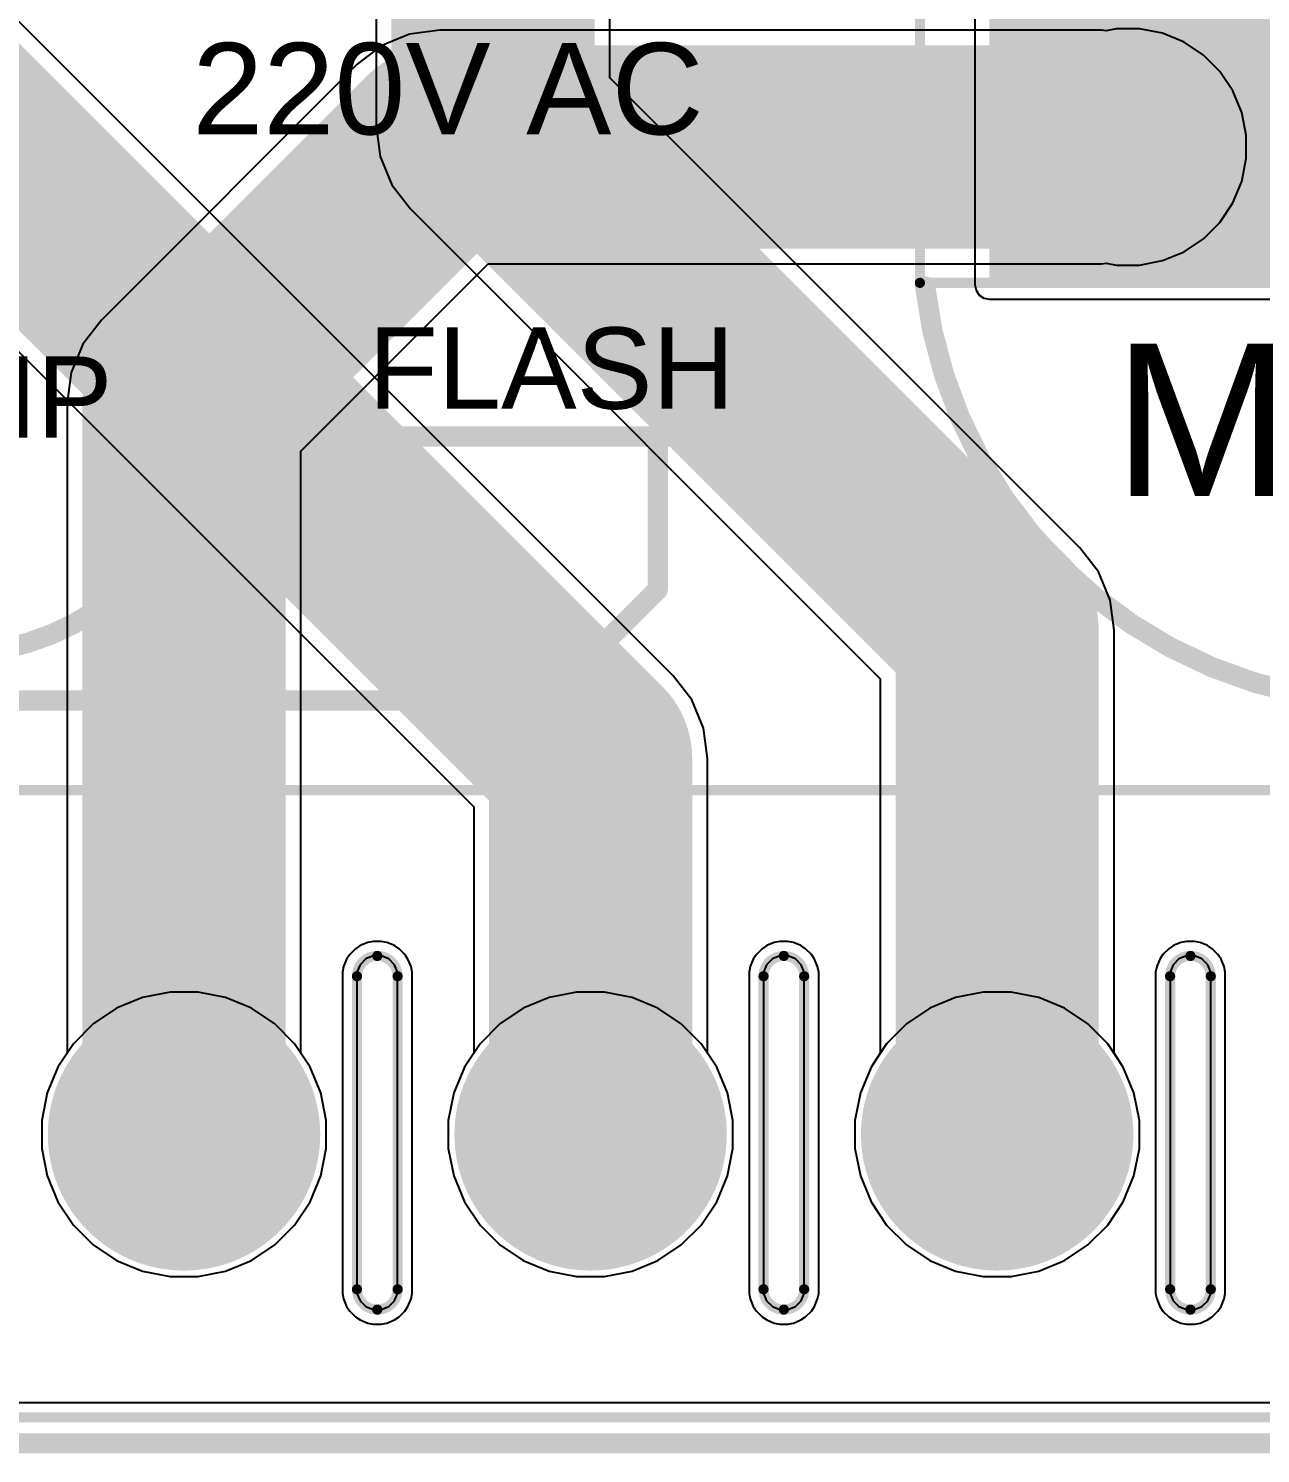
# Model space of a CAD drawing. Header units: millimetres. Extents: x -0.16 to 4.85, y -0.01 to 3.83.
# Drawn here: x 0.665 to 1.271, y -0.005 to 0.696 of the extents above; entities that cross this region are included whole.
import ezdxf

# ---------------------------------------------------------------- set-up
doc = ezdxf.new("R2010")
doc.units = ezdxf.units.MM
doc.header["$MEASUREMENT"] = 0
for name, color, linetype in [('BottomLayer', 5, 'Continuous'), ('BottomSolder', 6, 'Continuous'), ('Mechanical2', 216, 'Continuous'), ('MultiLayer', 9, 'Continuous'), ('PadHoleLayer', 156, 'Continuous'), ('TopLayer', 1, 'Continuous'), ('TopOverlay', 2, 'Continuous'), ('TopSolder', 216, 'Continuous')]:
    doc.layers.add(name, color=color, linetype=linetype)
doc.styles.add('Arial', font='', dxfattribs={"height": 0.2})
doc.styles.get('Arial').set_extended_font_data('Arial')

# ---------------------------------------------------------------- blocks, each defined once
blk = doc.blocks.new('G5RL_1A_E_HRDC12_88')
at = {"layer": 'BottomLayer'}
h = blk.add_hatch(color=5, dxfattribs=at)
edge = h.paths.add_edge_path()
edge.add_arc((0.492126, -0.147638), 0.051181, 0, 360)
at = {"layer": 'BottomSolder'}
h = blk.add_hatch(color=6, dxfattribs=at)
edge = h.paths.add_edge_path()
edge.add_arc((0.492126, -0.147638), 0.055181, 0, 360)
at = {"layer": 'MultiLayer'}
h = blk.add_hatch(color=9, dxfattribs=at)
edge = h.paths.add_edge_path()
edge.add_arc((0.492126, -0.147638), 0.051181, 0, 360)
at = {"layer": 'PadHoleLayer'}
h = blk.add_hatch(color=156, dxfattribs=at)
edge = h.paths.add_edge_path()
edge.add_arc((0.492126, -0.147638), 0.02559, 0, 360)
at = {"layer": 'TopLayer'}
h = blk.add_hatch(color=1, dxfattribs=at)
edge = h.paths.add_edge_path()
edge.add_arc((0.492126, -0.147638), 0.051181, 0, 360)
at = {"layer": 'TopSolder'}
h = blk.add_hatch(color=216, dxfattribs=at)
edge = h.paths.add_edge_path()
edge.add_arc((0.492126, -0.147638), 0.055181, 0, 360)
at = {"layer": 'TopOverlay', "const_width": 0.005}
for points in [[(0.559, -0.25), (0.559, 0.252)], [(0.559, -0.25), (-0.585, -0.25)]]:
    blk.add_lwpolyline(points, dxfattribs=at)
at = {"layer": 'TopOverlay', "const_width": 0.0025}
blk.add_lwpolyline([(0.55775, -0.25, 1), (0.56025, -0.25, 1)], format="xyb", close=True, dxfattribs=at)
blk.add_lwpolyline([(0.55775, -0.25, 1), (0.56025, -0.25, 1)], format="xyb", close=True, dxfattribs=at)
blk = doc.blocks.new('DB2EVC_5_08_8P_GN_98')
at = {"layer": 'BottomLayer'}
h = blk.add_hatch(color=5, dxfattribs=at)
edge = h.paths.add_edge_path()
edge.add_arc((-0.1, 0), 0.06299, 0, 360)
h = blk.add_hatch(color=5, dxfattribs=at)
edge = h.paths.add_edge_path()
edge.add_arc((0.1, 0), 0.06299, 0, 360)
h = blk.add_hatch(color=5, dxfattribs=at)
edge = h.paths.add_edge_path()
edge.add_arc((0.3, 0), 0.06299, 0, 360)
at = {"layer": 'BottomSolder'}
h = blk.add_hatch(color=6, dxfattribs=at)
edge = h.paths.add_edge_path()
edge.add_arc((-0.1, 0), 0.06699, 0, 360)
h = blk.add_hatch(color=6, dxfattribs=at)
edge = h.paths.add_edge_path()
edge.add_arc((0.1, 0), 0.06699, 0, 360)
h = blk.add_hatch(color=6, dxfattribs=at)
edge = h.paths.add_edge_path()
edge.add_arc((0.3, 0), 0.06699, 0, 360)
at = {"layer": 'MultiLayer'}
h = blk.add_hatch(color=9, dxfattribs=at)
edge = h.paths.add_edge_path()
edge.add_arc((-0.1, 0), 0.06299, 0, 360)
h = blk.add_hatch(color=9, dxfattribs=at)
edge = h.paths.add_edge_path()
edge.add_arc((0.1, 0), 0.06299, 0, 360)
h = blk.add_hatch(color=9, dxfattribs=at)
edge = h.paths.add_edge_path()
edge.add_arc((0.3, 0), 0.06299, 0, 360)
at = {"layer": 'PadHoleLayer'}
h = blk.add_hatch(color=156, dxfattribs=at)
edge = h.paths.add_edge_path()
edge.add_arc((-0.1, 0), 0.03346, 0, 360)
h = blk.add_hatch(color=156, dxfattribs=at)
edge = h.paths.add_edge_path()
edge.add_arc((0.1, 0), 0.03346, 0, 360)
h = blk.add_hatch(color=156, dxfattribs=at)
edge = h.paths.add_edge_path()
edge.add_arc((0.3, 0), 0.03346, 0, 360)
at = {"layer": 'TopLayer'}
h = blk.add_hatch(color=1, dxfattribs=at)
edge = h.paths.add_edge_path()
edge.add_arc((-0.1, 0), 0.06299, 0, 360)
h = blk.add_hatch(color=1, dxfattribs=at)
edge = h.paths.add_edge_path()
edge.add_arc((0.1, 0), 0.06299, 0, 360)
h = blk.add_hatch(color=1, dxfattribs=at)
edge = h.paths.add_edge_path()
edge.add_arc((0.3, 0), 0.06299, 0, 360)
at = {"layer": 'TopSolder'}
h = blk.add_hatch(color=216, dxfattribs=at)
edge = h.paths.add_edge_path()
edge.add_arc((-0.1, 0), 0.06699, 0, 360)
h = blk.add_hatch(color=216, dxfattribs=at)
edge = h.paths.add_edge_path()
edge.add_arc((0.1, 0), 0.06699, 0, 360)
h = blk.add_hatch(color=216, dxfattribs=at)
edge = h.paths.add_edge_path()
edge.add_arc((0.3, 0), 0.06699, 0, 360)
at = {"layer": 'TopOverlay', "const_width": 0.005}
for points in [[(-0.80177, 0.16932), (0.801, 0.16932)], [(-0.80177, -0.13923), (0.801, -0.13923)]]:
    blk.add_lwpolyline(points, dxfattribs=at)

msp = doc.modelspace()

# ---------------------------------------------------------------- hatches: boundary and pattern name
at = {"layer": 'TopLayer'}
msp.add_hatch(color=1, dxfattribs=at).paths.add_polyline_path([(1.13718, 0.57), (1.57318, 0.57), (1.57318, 0.707), (1.13718, 0.707)])

# ---------------------------------------------------------------- linework, layer by layer
at = {"layer": 'BottomLayer'}
for p, q in [((0.86681, 0.6953), (0.85193, 0.69334)), ((1.19236, 0.6953), (0.86681, 0.6953)), ((1.19465, 0.695), (1.19236, 0.6953)), ((1.19963, 0.69599), (1.19465, 0.695)), ((1.21109, 0.69599), (1.19963, 0.69599)), ((1.22233, 0.69376), (1.21109, 0.69599)), ((0.83806, 0.6876), (0.82616, 0.67846)), ((0.85193, 0.69334), (0.83806, 0.6876)), ((1.23292, 0.68937), (1.22233, 0.69376)), ((1.24245, 0.683), (1.23292, 0.68937)), ((1.25055, 0.6749), (1.24245, 0.683)), ((0.82616, 0.67846), (0.70035, 0.55265)), ((1.25692, 0.66537), (1.25055, 0.6749)), ((1.26131, 0.65478), (1.25692, 0.66537)), ((1.26354, 0.64354), (1.26131, 0.65478)), ((1.26354, 0.63208), (1.26354, 0.64354)), ((1.26131, 0.62084), (1.26354, 0.63208)), ((1.25692, 0.61025), (1.26131, 0.62084)), ((1.25055, 0.60072), (1.25692, 0.61025)), ((1.24245, 0.59262), (1.25055, 0.60072)), ((1.23292, 0.58625), (1.24245, 0.59262)), ((1.22233, 0.58187), (1.23292, 0.58625)), ((0.79849, 0.48819), (0.89062, 0.58032)), ((0.89062, 0.58032), (1.19236, 0.58032)), ((1.19236, 0.58032), (1.19465, 0.58062)), ((1.19465, 0.58062), (1.19963, 0.57963)), ((1.19963, 0.57963), (1.21109, 0.57963)), ((1.21109, 0.57963), (1.22233, 0.58187)), ((0.70035, 0.55265), (0.69121, 0.54075)), ((0.69121, 0.54075), (0.68547, 0.52688)), ((0.68547, 0.52688), (0.68351, 0.512)), ((0.68351, 0.512), (0.68351, 0.19194)), ((0.79849, 0.19194), (0.79849, 0.48819)), ((0.83135, 0.2464), (0.82767, 0.24488)), ((0.83408, 0.24695), (0.83135, 0.2464)), ((0.83806, 0.24695), (0.83408, 0.24695)), ((0.84079, 0.2464), (0.83806, 0.24695)), ((0.84447, 0.24488), (0.84079, 0.2464)), ((1.03135, 0.2464), (1.02767, 0.24488)), ((1.03408, 0.24695), (1.03135, 0.2464)), ((1.03806, 0.24695), (1.03408, 0.24695)), ((1.04079, 0.2464), (1.03806, 0.24695)), ((1.04447, 0.24488), (1.04079, 0.2464)), ((1.23135, 0.2464), (1.22767, 0.24488)), ((1.23408, 0.24695), (1.23135, 0.2464)), ((1.23806, 0.24695), (1.23408, 0.24695)), ((1.24079, 0.2464), (1.23806, 0.24695)), ((1.24447, 0.24488), (1.24079, 0.2464)), ((0.82255, 0.24052), (0.821, 0.23821)), ((0.82536, 0.24334), (0.82255, 0.24052)), ((0.82767, 0.24488), (0.82536, 0.24334)), ((0.84678, 0.24334), (0.84447, 0.24488)), ((0.84447, 0.24488), (0.84447, 0.24488)), ((0.84959, 0.24052), (0.84678, 0.24334)), ((0.85114, 0.23821), (0.84959, 0.24052)), ((1.02255, 0.24052), (1.021, 0.23821)), ((1.02536, 0.24334), (1.02255, 0.24052)), ((1.02767, 0.24488), (1.02536, 0.24334)), ((1.04678, 0.24334), (1.04447, 0.24488)), ((1.04447, 0.24488), (1.04447, 0.24488)), ((1.0496, 0.24052), (1.04678, 0.24334)), ((1.05114, 0.23821), (1.0496, 0.24052)), ((1.22255, 0.24052), (1.221, 0.23821)), ((1.22536, 0.24334), (1.22255, 0.24052)), ((1.22767, 0.24488), (1.22536, 0.24334)), ((1.24678, 0.24334), (1.24447, 0.24488)), ((1.24447, 0.24488), (1.24447, 0.24488)), ((1.2496, 0.24052), (1.24678, 0.24334)), ((1.25114, 0.23821), (1.2496, 0.24052)), ((0.81948, 0.23453), (0.81893, 0.2318)), ((0.81893, 0.2318), (0.81893, 0.0738)), ((0.821, 0.23821), (0.81948, 0.23453)), ((0.85266, 0.23453), (0.85114, 0.23821)), ((0.85321, 0.2318), (0.85266, 0.23453)), ((0.85321, 0.0738), (0.85321, 0.2318)), ((1.01948, 0.23453), (1.01893, 0.2318)), ((1.01893, 0.2318), (1.01893, 0.0738)), ((1.021, 0.23821), (1.01948, 0.23453)), ((1.05266, 0.23453), (1.05114, 0.23821)), ((1.05321, 0.2318), (1.05266, 0.23453)), ((1.05321, 0.0738), (1.05321, 0.2318)), ((1.21948, 0.23453), (1.21893, 0.2318)), ((1.21893, 0.2318), (1.21893, 0.0738)), ((1.221, 0.23821), (1.21948, 0.23453)), ((1.25266, 0.23453), (1.25114, 0.23821)), ((1.25321, 0.2318), (1.25266, 0.23453)), ((1.25321, 0.0738), (1.25321, 0.2318)), ((0.92058, 0.2193), (0.90785, 0.21403)), ((0.93411, 0.22199), (0.92058, 0.2193)), ((0.94789, 0.22199), (0.93411, 0.22199)), ((0.96142, 0.2193), (0.94789, 0.22199)), ((0.97415, 0.21403), (0.96142, 0.2193)), ((1.12058, 0.2193), (1.10785, 0.21403)), ((1.13411, 0.22199), (1.12058, 0.2193)), ((1.14789, 0.22199), (1.13411, 0.22199)), ((1.16142, 0.2193), (1.14789, 0.22199)), ((1.17415, 0.21403), (1.16142, 0.2193)), ((0.90785, 0.21403), (0.89638, 0.20637)), ((0.98562, 0.20637), (0.97415, 0.21403)), ((1.10785, 0.21403), (1.09638, 0.20637)), ((1.18562, 0.20637), (1.17415, 0.21403)), ((0.89638, 0.20637), (0.88663, 0.19662)), ((0.99537, 0.19662), (0.98562, 0.20637)), ((1.09638, 0.20637), (1.08663, 0.19662)), ((1.19537, 0.19662), (1.18562, 0.20637)), ((0.88663, 0.19662), (0.87897, 0.18515)), ((1.00303, 0.18515), (0.99537, 0.19662)), ((1.08663, 0.19662), (1.07897, 0.18515)), ((1.20303, 0.18515), (1.19537, 0.19662)), ((0.68351, 0.19194), (0.67897, 0.18515)), ((0.80303, 0.18515), (0.79849, 0.19194)), ((0.67897, 0.18515), (0.6737, 0.17242)), ((0.8083, 0.17242), (0.80303, 0.18515)), ((0.87897, 0.18515), (0.8737, 0.17242)), ((1.0083, 0.17242), (1.00303, 0.18515)), ((1.07897, 0.18515), (1.0737, 0.17242)), ((1.2083, 0.17242), (1.20303, 0.18515)), ((0.6737, 0.17242), (0.67101, 0.15889)), ((0.81099, 0.15889), (0.8083, 0.17242)), ((0.8737, 0.17242), (0.87101, 0.15889)), ((1.01099, 0.15889), (1.0083, 0.17242)), ((1.0737, 0.17242), (1.07101, 0.15889)), ((1.21099, 0.15889), (1.2083, 0.17242)), ((0.67101, 0.15889), (0.67101, 0.14511)), ((0.81099, 0.14511), (0.81099, 0.15889)), ((0.87101, 0.15889), (0.87101, 0.14511)), ((1.01099, 0.14511), (1.01099, 0.15889)), ((1.07101, 0.15889), (1.07101, 0.14511)), ((1.21099, 0.14511), (1.21099, 0.15889)), ((0.67101, 0.14511), (0.6737, 0.13158)), ((0.8083, 0.13158), (0.81099, 0.14511)), ((0.87101, 0.14511), (0.8737, 0.13158)), ((1.0083, 0.13158), (1.01099, 0.14511)), ((1.07101, 0.14511), (1.0737, 0.13158)), ((1.2083, 0.13158), (1.21099, 0.14511)), ((0.6737, 0.13158), (0.67897, 0.11885)), ((0.80303, 0.11885), (0.8083, 0.13158)), ((0.8737, 0.13158), (0.87897, 0.11885)), ((1.00303, 0.11885), (1.0083, 0.13158)), ((1.0737, 0.13158), (1.07897, 0.11885)), ((1.20303, 0.11885), (1.2083, 0.13158)), ((0.67897, 0.11885), (0.68663, 0.10738)), ((0.79537, 0.10738), (0.80303, 0.11885)), ((0.87897, 0.11885), (0.88663, 0.10738)), ((0.99537, 0.10738), (1.00303, 0.11885)), ((1.07897, 0.11885), (1.08663, 0.10738)), ((1.19537, 0.10738), (1.20303, 0.11885)), ((0.68663, 0.10738), (0.69638, 0.09763)), ((0.78562, 0.09763), (0.79537, 0.10738)), ((0.88663, 0.10738), (0.89638, 0.09763)), ((0.98562, 0.09763), (0.99537, 0.10738)), ((1.08663, 0.10738), (1.09638, 0.09763)), ((1.18562, 0.09763), (1.19537, 0.10738)), ((0.69638, 0.09763), (0.70785, 0.08997)), ((0.77415, 0.08997), (0.78562, 0.09763)), ((0.89638, 0.09763), (0.90785, 0.08997)), ((0.97415, 0.08997), (0.98562, 0.09763)), ((1.09638, 0.09763), (1.10785, 0.08997)), ((1.17415, 0.08997), (1.18562, 0.09763)), ((0.70785, 0.08997), (0.72058, 0.0847)), ((0.72058, 0.0847), (0.73411, 0.08201)), ((0.74789, 0.08201), (0.76142, 0.0847)), ((0.76142, 0.0847), (0.77415, 0.08997)), ((0.90785, 0.08997), (0.92058, 0.0847)), ((0.92058, 0.0847), (0.93411, 0.08201)), ((0.94789, 0.08201), (0.96142, 0.0847)), ((0.96142, 0.0847), (0.97415, 0.08997)), ((1.10785, 0.08997), (1.12058, 0.0847)), ((1.12058, 0.0847), (1.13411, 0.08201)), ((1.14789, 0.08201), (1.16142, 0.0847)), ((1.16142, 0.0847), (1.17415, 0.08997)), ((0.73411, 0.08201), (0.74789, 0.08201)), ((0.93411, 0.08201), (0.94789, 0.08201)), ((1.13411, 0.08201), (1.14789, 0.08201)), ((0.81893, 0.0738), (0.81948, 0.07107)), ((0.81948, 0.07107), (0.821, 0.06739)), ((0.85114, 0.06739), (0.85266, 0.07107)), ((0.85266, 0.07107), (0.85321, 0.0738)), ((1.01893, 0.0738), (1.01948, 0.07107)), ((1.01948, 0.07107), (1.021, 0.06739)), ((1.05114, 0.06739), (1.05266, 0.07107)), ((1.05266, 0.07107), (1.05321, 0.0738)), ((1.21893, 0.0738), (1.21948, 0.07107)), ((1.21948, 0.07107), (1.221, 0.06739)), ((1.25114, 0.06739), (1.25266, 0.07107)), ((1.25266, 0.07107), (1.25321, 0.0738)), ((0.821, 0.06739), (0.82255, 0.06508)), ((0.82255, 0.06508), (0.82536, 0.06226)), ((0.84678, 0.06226), (0.84959, 0.06508)), ((0.84959, 0.06508), (0.85114, 0.06739)), ((0.85114, 0.06739), (0.85114, 0.06739)), ((1.021, 0.06739), (1.02255, 0.06508)), ((1.02255, 0.06508), (1.02536, 0.06226)), ((1.04678, 0.06226), (1.0496, 0.06508)), ((1.0496, 0.06508), (1.05114, 0.06739)), ((1.05114, 0.06739), (1.05114, 0.06739)), ((1.221, 0.06739), (1.22255, 0.06508)), ((1.22255, 0.06508), (1.22536, 0.06226)), ((1.24678, 0.06226), (1.2496, 0.06508)), ((1.2496, 0.06508), (1.25114, 0.06739)), ((1.25114, 0.06739), (1.25114, 0.06739)), ((0.82536, 0.06226), (0.82767, 0.06072)), ((0.82767, 0.06072), (0.83135, 0.05919)), ((0.83135, 0.05919), (0.83408, 0.05865)), ((0.83408, 0.05865), (0.83806, 0.05865)), ((0.83806, 0.05865), (0.84079, 0.05919)), ((0.84079, 0.05919), (0.84447, 0.06072)), ((0.84447, 0.06072), (0.84678, 0.06226)), ((1.02536, 0.06226), (1.02767, 0.06072)), ((1.02767, 0.06072), (1.03135, 0.05919)), ((1.03135, 0.05919), (1.03408, 0.05865)), ((1.03408, 0.05865), (1.03806, 0.05865)), ((1.03806, 0.05865), (1.04079, 0.05919)), ((1.04079, 0.05919), (1.04447, 0.06072)), ((1.04447, 0.06072), (1.04678, 0.06226)), ((1.22536, 0.06226), (1.22767, 0.06072)), ((1.22767, 0.06072), (1.23135, 0.05919)), ((1.23135, 0.05919), (1.23408, 0.05865)), ((1.23408, 0.05865), (1.23806, 0.05865)), ((1.23806, 0.05865), (1.24079, 0.05919)), ((1.24079, 0.05919), (1.24447, 0.06072)), ((1.24447, 0.06072), (1.24678, 0.06226)), ((4.823, 0.02), (0.022, 0.02))]:
    msp.add_line(p, q, dxfattribs=at)
at = {"layer": 'BottomLayer', "const_width": 0.1}
for points in [[(0.741, 0.512), (0.86681, 0.63781)], [(0.86681, 0.63781), (1.19236, 0.63781)], [(0.741, 0.152), (0.741, 0.512)]]:
    msp.add_lwpolyline(points, dxfattribs=at)
at = {"layer": 'BottomLayer', "const_width": 0.05}
for points in [[(0.84181, 0.63781, 1), (0.89181, 0.63781, 1)], [(0.84181, 0.63781, 1), (0.89181, 0.63781, 1)], [(1.16736, 0.63781, 1), (1.21736, 0.63781, 1)], [(0.716, 0.512, 1), (0.766, 0.512, 1)], [(0.716, 0.512, 1), (0.766, 0.512, 1)], [(0.716, 0.152, 1), (0.766, 0.152, 1)]]:
    msp.add_lwpolyline(points, format="xyb", close=True, dxfattribs=at)
at = {"layer": 'Mechanical2', "const_width": 0.005}
for points in [[(0.82607, 0.22981, -0.414214), (0.83607, 0.23981)], [(0.83607, 0.23981, -0.414214), (0.84607, 0.22981)], [(1.02607, 0.22981, -0.414214), (1.03607, 0.23981)], [(1.03607, 0.23981, -0.414214), (1.04607, 0.22981)], [(1.22607, 0.22981, -0.414214), (1.23607, 0.23981)], [(1.23607, 0.23981, -0.414214), (1.24607, 0.22981)], [(0.83607, 0.06579, -0.414214), (0.82607, 0.07579)], [(0.84607, 0.07579, -0.414214), (0.83607, 0.06579)], [(1.03607, 0.06579, -0.414214), (1.02607, 0.07579)], [(1.04607, 0.07579, -0.414214), (1.03607, 0.06579)], [(1.23607, 0.06579, -0.414214), (1.22607, 0.07579)], [(1.24607, 0.07579, -0.414214), (1.23607, 0.06579)]]:
    msp.add_lwpolyline(points, format="xyb", dxfattribs=at)
at = {"layer": 'Mechanical2', "const_width": 0.0025}
for points in [[(0.83482, 0.23981, 1), (0.83732, 0.23981, 1)], [(0.83482, 0.23981, 1), (0.83732, 0.23981, 1)], [(1.03482, 0.23981, 1), (1.03732, 0.23981, 1)], [(1.03482, 0.23981, 1), (1.03732, 0.23981, 1)], [(1.23482, 0.23981, 1), (1.23732, 0.23981, 1)], [(1.23482, 0.23981, 1), (1.23732, 0.23981, 1)], [(0.82482, 0.22981, 1), (0.82732, 0.22981, 1)], [(0.82482, 0.22981, 1), (0.82732, 0.22981, 1)], [(0.84482, 0.22981, 1), (0.84732, 0.22981, 1)], [(0.84482, 0.22981, 1), (0.84732, 0.22981, 1)], [(1.02482, 0.22981, 1), (1.02732, 0.22981, 1)], [(1.02482, 0.22981, 1), (1.02732, 0.22981, 1)], [(1.04482, 0.22981, 1), (1.04732, 0.22981, 1)], [(1.04482, 0.22981, 1), (1.04732, 0.22981, 1)], [(1.22482, 0.22981, 1), (1.22732, 0.22981, 1)], [(1.22482, 0.22981, 1), (1.22732, 0.22981, 1)], [(1.24482, 0.22981, 1), (1.24732, 0.22981, 1)], [(1.24482, 0.22981, 1), (1.24732, 0.22981, 1)], [(0.82482, 0.07579, 1), (0.82732, 0.07579, 1)], [(0.82482, 0.07579, 1), (0.82732, 0.07579, 1)], [(0.84482, 0.07579, 1), (0.84732, 0.07579, 1)], [(0.84482, 0.07579, 1), (0.84732, 0.07579, 1)], [(1.02482, 0.07579, 1), (1.02732, 0.07579, 1)], [(1.02482, 0.07579, 1), (1.02732, 0.07579, 1)], [(1.04482, 0.07579, 1), (1.04732, 0.07579, 1)], [(1.04482, 0.07579, 1), (1.04732, 0.07579, 1)], [(1.22482, 0.07579, 1), (1.22732, 0.07579, 1)], [(1.22482, 0.07579, 1), (1.22732, 0.07579, 1)], [(1.24482, 0.07579, 1), (1.24732, 0.07579, 1)], [(1.24482, 0.07579, 1), (1.24732, 0.07579, 1)], [(0.83482, 0.06579, 1), (0.83732, 0.06579, 1)], [(0.83482, 0.06579, 1), (0.83732, 0.06579, 1)], [(1.03482, 0.06579, 1), (1.03732, 0.06579, 1)], [(1.03482, 0.06579, 1), (1.03732, 0.06579, 1)], [(1.23482, 0.06579, 1), (1.23732, 0.06579, 1)], [(1.23482, 0.06579, 1), (1.23732, 0.06579, 1)]]:
    msp.add_lwpolyline(points, format="xyb", close=True, dxfattribs=at)
at = {"layer": 'Mechanical2'}
for points, const_width in [([(0.82607, 0.07579), (0.82607, 0.22981)], 0.005), ([(0.84607, 0.07579), (0.84607, 0.22981)], 0.005), ([(1.02607, 0.07579), (1.02607, 0.22981)], 0.005), ([(1.04607, 0.07579), (1.04607, 0.22981)], 0.005), ([(1.22607, 0.07579), (1.22607, 0.22981)], 0.005), ([(1.24607, 0.07579), (1.24607, 0.22981)], 0.005), ([(0, 0), (4.84252, 0)], 0.01)]:
    msp.add_lwpolyline(points, dxfattribs=dict(at, const_width=const_width))
at = {"layer": 'MultiLayer'}
for p, q in [((0.83408, 0.23981), (0.83041, 0.23829)), ((0.83607, 0.23981), (0.83408, 0.23981)), ((0.83806, 0.23981), (0.83607, 0.23981)), ((0.84174, 0.23829), (0.83806, 0.23981)), ((1.03408, 0.23981), (1.03041, 0.23829)), ((1.03607, 0.23981), (1.03408, 0.23981)), ((1.03806, 0.23981), (1.03607, 0.23981)), ((1.04174, 0.23829), (1.03806, 0.23981)), ((1.23408, 0.23981), (1.23041, 0.23829)), ((1.23607, 0.23981), (1.23408, 0.23981)), ((1.23806, 0.23981), (1.23607, 0.23981)), ((1.24174, 0.23829), (1.23806, 0.23981)), ((0.82759, 0.23548), (0.82607, 0.2318)), ((0.82607, 0.2318), (0.82607, 0.22981)), ((0.83041, 0.23829), (0.82759, 0.23548)), ((0.84455, 0.23548), (0.84174, 0.23829)), ((0.84607, 0.2318), (0.84455, 0.23548)), ((0.84607, 0.22981), (0.84607, 0.2318)), ((1.02759, 0.23548), (1.02607, 0.2318)), ((1.02607, 0.2318), (1.02607, 0.22981)), ((1.03041, 0.23829), (1.02759, 0.23548)), ((1.04455, 0.23548), (1.04174, 0.23829)), ((1.04607, 0.2318), (1.04455, 0.23548)), ((1.04607, 0.22981), (1.04607, 0.2318)), ((1.22759, 0.23548), (1.22607, 0.2318)), ((1.22607, 0.2318), (1.22607, 0.22981)), ((1.23041, 0.23829), (1.22759, 0.23548)), ((1.24455, 0.23548), (1.24174, 0.23829)), ((1.24607, 0.2318), (1.24455, 0.23548)), ((1.24607, 0.22981), (1.24607, 0.2318)), ((0.82607, 0.22981), (0.82607, 0.07579)), ((0.82607, 0.22981), (0.82607, 0.22981)), ((0.84607, 0.07579), (0.84607, 0.22981)), ((1.02607, 0.22981), (1.02607, 0.07579)), ((1.02607, 0.22981), (1.02607, 0.22981)), ((1.04607, 0.07579), (1.04607, 0.22981)), ((1.22607, 0.22981), (1.22607, 0.07579)), ((1.22607, 0.22981), (1.22607, 0.22981)), ((1.24607, 0.07579), (1.24607, 0.22981)), ((0.82607, 0.07579), (0.82607, 0.0738)), ((0.82607, 0.0738), (0.82759, 0.07012)), ((0.82759, 0.07012), (0.83041, 0.06731)), ((0.84174, 0.06731), (0.84455, 0.07012)), ((0.84455, 0.07012), (0.84607, 0.0738)), ((0.84607, 0.0738), (0.84607, 0.07579)), ((0.84607, 0.07579), (0.84607, 0.07579)), ((1.02607, 0.07579), (1.02607, 0.0738)), ((1.02607, 0.0738), (1.02759, 0.07012)), ((1.02759, 0.07012), (1.03041, 0.06731)), ((1.04174, 0.06731), (1.04455, 0.07012)), ((1.04455, 0.07012), (1.04607, 0.0738)), ((1.04607, 0.0738), (1.04607, 0.07579)), ((1.04607, 0.07579), (1.04607, 0.07579)), ((1.22607, 0.07579), (1.22607, 0.0738)), ((1.22607, 0.0738), (1.22759, 0.07012)), ((1.22759, 0.07012), (1.23041, 0.06731)), ((1.24174, 0.06731), (1.24455, 0.07012)), ((1.24455, 0.07012), (1.24607, 0.0738)), ((1.24607, 0.0738), (1.24607, 0.07579)), ((1.24607, 0.07579), (1.24607, 0.07579)), ((0.83041, 0.06731), (0.83408, 0.06579)), ((0.83408, 0.06579), (0.83607, 0.06579)), ((0.83607, 0.06579), (0.83806, 0.06579)), ((0.83806, 0.06579), (0.84174, 0.06731)), ((1.03041, 0.06731), (1.03408, 0.06579)), ((1.03408, 0.06579), (1.03607, 0.06579)), ((1.03607, 0.06579), (1.03806, 0.06579)), ((1.03806, 0.06579), (1.04174, 0.06731)), ((1.23041, 0.06731), (1.23408, 0.06579)), ((1.23408, 0.06579), (1.23607, 0.06579)), ((1.23607, 0.06579), (1.23806, 0.06579)), ((1.23806, 0.06579), (1.24174, 0.06731))]:
    msp.add_line(p, q, dxfattribs=at)
at = {"layer": 'TopLayer'}
for p, q in [((0.98165, 0.37765), (0.60565, 0.75365)), ((0.83551, 0.73186), (0.83551, 0.648)), ((0.95049, 0.67181), (0.95049, 0.73186)), ((1.13004, 0.707), (1.13004, 0.57)), ((1.18165, 0.44065), (0.95049, 0.67181)), ((0.54119, 0.65551), (0.88351, 0.31319)), ((0.83551, 0.648), (0.83747, 0.63312)), ((0.83747, 0.63312), (0.84321, 0.61925)), ((0.84321, 0.61925), (0.85235, 0.60735)), ((0.85235, 0.60735), (1.08351, 0.37619)), ((1.13004, 0.57), (1.13059, 0.56727)), ((1.13059, 0.56727), (1.13213, 0.56495)), ((1.13213, 0.56495), (1.13445, 0.56341)), ((1.13445, 0.56341), (1.13718, 0.56286)), ((1.13718, 0.56286), (1.57318, 0.56286)), ((1.19079, 0.42875), (1.18165, 0.44065)), ((1.19653, 0.41488), (1.19079, 0.42875)), ((1.19849, 0.4), (1.19653, 0.41488)), ((1.19849, 0.19194), (1.19849, 0.4)), ((0.99079, 0.36575), (0.98165, 0.37765)), ((1.08351, 0.37619), (1.08351, 0.19194)), ((0.99653, 0.35188), (0.99079, 0.36575)), ((0.99849, 0.337), (0.99653, 0.35188)), ((0.99849, 0.19194), (0.99849, 0.337)), ((0.88351, 0.31319), (0.88351, 0.19194)), ((0.83135, 0.2464), (0.82767, 0.24488)), ((0.83408, 0.24695), (0.83135, 0.2464)), ((0.83806, 0.24695), (0.83408, 0.24695)), ((0.84079, 0.2464), (0.83806, 0.24695)), ((0.84447, 0.24488), (0.84079, 0.2464)), ((1.03135, 0.2464), (1.02767, 0.24488)), ((1.03408, 0.24695), (1.03135, 0.2464)), ((1.03806, 0.24695), (1.03408, 0.24695)), ((1.04079, 0.2464), (1.03806, 0.24695)), ((1.04447, 0.24488), (1.04079, 0.2464)), ((1.23135, 0.2464), (1.22767, 0.24488)), ((1.23408, 0.24695), (1.23135, 0.2464)), ((1.23806, 0.24695), (1.23408, 0.24695)), ((1.24079, 0.2464), (1.23806, 0.24695)), ((1.24447, 0.24488), (1.24079, 0.2464)), ((0.82255, 0.24052), (0.821, 0.23821)), ((0.82536, 0.24334), (0.82255, 0.24052)), ((0.82767, 0.24488), (0.82536, 0.24334)), ((0.84678, 0.24334), (0.84447, 0.24488)), ((0.84447, 0.24488), (0.84447, 0.24488)), ((0.84959, 0.24052), (0.84678, 0.24334)), ((0.85114, 0.23821), (0.84959, 0.24052)), ((1.02255, 0.24052), (1.021, 0.23821)), ((1.02536, 0.24334), (1.02255, 0.24052)), ((1.02767, 0.24488), (1.02536, 0.24334)), ((1.04678, 0.24334), (1.04447, 0.24488)), ((1.04447, 0.24488), (1.04447, 0.24488)), ((1.0496, 0.24052), (1.04678, 0.24334)), ((1.05114, 0.23821), (1.0496, 0.24052)), ((1.22255, 0.24052), (1.221, 0.23821)), ((1.22536, 0.24334), (1.22255, 0.24052)), ((1.22767, 0.24488), (1.22536, 0.24334)), ((1.24678, 0.24334), (1.24447, 0.24488)), ((1.24447, 0.24488), (1.24447, 0.24488)), ((1.2496, 0.24052), (1.24678, 0.24334)), ((1.25114, 0.23821), (1.2496, 0.24052)), ((0.81948, 0.23453), (0.81893, 0.2318)), ((0.81893, 0.2318), (0.81893, 0.0738)), ((0.821, 0.23821), (0.81948, 0.23453)), ((0.85266, 0.23453), (0.85114, 0.23821)), ((0.85321, 0.2318), (0.85266, 0.23453)), ((0.85321, 0.0738), (0.85321, 0.2318)), ((1.01948, 0.23453), (1.01893, 0.2318)), ((1.01893, 0.2318), (1.01893, 0.0738)), ((1.021, 0.23821), (1.01948, 0.23453)), ((1.05266, 0.23453), (1.05114, 0.23821)), ((1.05321, 0.2318), (1.05266, 0.23453)), ((1.05321, 0.0738), (1.05321, 0.2318)), ((1.21948, 0.23453), (1.21893, 0.2318)), ((1.21893, 0.2318), (1.21893, 0.0738)), ((1.221, 0.23821), (1.21948, 0.23453)), ((1.25266, 0.23453), (1.25114, 0.23821)), ((1.25321, 0.2318), (1.25266, 0.23453)), ((1.25321, 0.0738), (1.25321, 0.2318)), ((0.72058, 0.2193), (0.70785, 0.21403)), ((0.73411, 0.22199), (0.72058, 0.2193)), ((0.74789, 0.22199), (0.73411, 0.22199)), ((0.76142, 0.2193), (0.74789, 0.22199)), ((0.77415, 0.21403), (0.76142, 0.2193)), ((0.70785, 0.21403), (0.69638, 0.20637)), ((0.78562, 0.20637), (0.77415, 0.21403)), ((0.69638, 0.20637), (0.68663, 0.19662)), ((0.79537, 0.19662), (0.78562, 0.20637)), ((0.68663, 0.19662), (0.67897, 0.18515)), ((0.80303, 0.18515), (0.79537, 0.19662)), ((0.88351, 0.19194), (0.87897, 0.18515)), ((1.00303, 0.18515), (0.99849, 0.19194)), ((1.08351, 0.19194), (1.07897, 0.18515)), ((1.20303, 0.18515), (1.19849, 0.19194)), ((0.67897, 0.18515), (0.6737, 0.17242)), ((0.8083, 0.17242), (0.80303, 0.18515)), ((0.87897, 0.18515), (0.8737, 0.17242)), ((1.0083, 0.17242), (1.00303, 0.18515)), ((1.07897, 0.18515), (1.0737, 0.17242)), ((1.2083, 0.17242), (1.20303, 0.18515)), ((0.6737, 0.17242), (0.67101, 0.15889)), ((0.81099, 0.15889), (0.8083, 0.17242)), ((0.8737, 0.17242), (0.87101, 0.15889)), ((1.01099, 0.15889), (1.0083, 0.17242)), ((1.0737, 0.17242), (1.07101, 0.15889)), ((1.21099, 0.15889), (1.2083, 0.17242)), ((0.67101, 0.15889), (0.67101, 0.14511)), ((0.81099, 0.14511), (0.81099, 0.15889)), ((0.87101, 0.15889), (0.87101, 0.14511)), ((1.01099, 0.14511), (1.01099, 0.15889)), ((1.07101, 0.15889), (1.07101, 0.14511)), ((1.21099, 0.14511), (1.21099, 0.15889)), ((0.67101, 0.14511), (0.6737, 0.13158)), ((0.8083, 0.13158), (0.81099, 0.14511)), ((0.87101, 0.14511), (0.8737, 0.13158)), ((1.0083, 0.13158), (1.01099, 0.14511)), ((1.07101, 0.14511), (1.0737, 0.13158)), ((1.2083, 0.13158), (1.21099, 0.14511)), ((0.6737, 0.13158), (0.67897, 0.11885)), ((0.80303, 0.11885), (0.8083, 0.13158)), ((0.8737, 0.13158), (0.87897, 0.11885)), ((1.00303, 0.11885), (1.0083, 0.13158)), ((1.0737, 0.13158), (1.07897, 0.11885)), ((1.20303, 0.11885), (1.2083, 0.13158)), ((0.67897, 0.11885), (0.68663, 0.10738)), ((0.79537, 0.10738), (0.80303, 0.11885)), ((0.87897, 0.11885), (0.88663, 0.10738)), ((0.99537, 0.10738), (1.00303, 0.11885)), ((1.07897, 0.11885), (1.08663, 0.10738)), ((1.19537, 0.10738), (1.20303, 0.11885)), ((0.68663, 0.10738), (0.69638, 0.09763)), ((0.78562, 0.09763), (0.79537, 0.10738)), ((0.88663, 0.10738), (0.89638, 0.09763)), ((0.98562, 0.09763), (0.99537, 0.10738)), ((1.08663, 0.10738), (1.09638, 0.09763)), ((1.18562, 0.09763), (1.19537, 0.10738)), ((0.69638, 0.09763), (0.70785, 0.08997)), ((0.77415, 0.08997), (0.78562, 0.09763)), ((0.89638, 0.09763), (0.90785, 0.08997)), ((0.97415, 0.08997), (0.98562, 0.09763)), ((1.09638, 0.09763), (1.10785, 0.08997)), ((1.17415, 0.08997), (1.18562, 0.09763)), ((0.70785, 0.08997), (0.72058, 0.0847)), ((0.72058, 0.0847), (0.73411, 0.08201)), ((0.74789, 0.08201), (0.76142, 0.0847)), ((0.76142, 0.0847), (0.77415, 0.08997)), ((0.90785, 0.08997), (0.92058, 0.0847)), ((0.92058, 0.0847), (0.93411, 0.08201)), ((0.94789, 0.08201), (0.96142, 0.0847)), ((0.96142, 0.0847), (0.97415, 0.08997)), ((1.10785, 0.08997), (1.12058, 0.0847)), ((1.12058, 0.0847), (1.13411, 0.08201)), ((1.14789, 0.08201), (1.16142, 0.0847)), ((1.16142, 0.0847), (1.17415, 0.08997)), ((0.73411, 0.08201), (0.74789, 0.08201)), ((0.93411, 0.08201), (0.94789, 0.08201)), ((1.13411, 0.08201), (1.14789, 0.08201)), ((0.81893, 0.0738), (0.81948, 0.07107)), ((0.81948, 0.07107), (0.821, 0.06739)), ((0.85114, 0.06739), (0.85266, 0.07107)), ((0.85266, 0.07107), (0.85321, 0.0738)), ((1.01893, 0.0738), (1.01948, 0.07107)), ((1.01948, 0.07107), (1.021, 0.06739)), ((1.05114, 0.06739), (1.05266, 0.07107)), ((1.05266, 0.07107), (1.05321, 0.0738)), ((1.21893, 0.0738), (1.21948, 0.07107)), ((1.21948, 0.07107), (1.221, 0.06739)), ((1.25114, 0.06739), (1.25266, 0.07107)), ((1.25266, 0.07107), (1.25321, 0.0738)), ((0.821, 0.06739), (0.82255, 0.06508)), ((0.82255, 0.06508), (0.82536, 0.06226)), ((0.84678, 0.06226), (0.84959, 0.06508)), ((0.84959, 0.06508), (0.85114, 0.06739)), ((0.85114, 0.06739), (0.85114, 0.06739)), ((1.021, 0.06739), (1.02255, 0.06508)), ((1.02255, 0.06508), (1.02536, 0.06226)), ((1.04678, 0.06226), (1.0496, 0.06508)), ((1.0496, 0.06508), (1.05114, 0.06739)), ((1.05114, 0.06739), (1.05114, 0.06739)), ((1.221, 0.06739), (1.22255, 0.06508)), ((1.22255, 0.06508), (1.22536, 0.06226)), ((1.24678, 0.06226), (1.2496, 0.06508)), ((1.2496, 0.06508), (1.25114, 0.06739)), ((1.25114, 0.06739), (1.25114, 0.06739)), ((0.82536, 0.06226), (0.82767, 0.06072)), ((0.82767, 0.06072), (0.83135, 0.05919)), ((0.83135, 0.05919), (0.83408, 0.05865)), ((0.83408, 0.05865), (0.83806, 0.05865)), ((0.83806, 0.05865), (0.84079, 0.05919)), ((0.84079, 0.05919), (0.84447, 0.06072)), ((0.84447, 0.06072), (0.84678, 0.06226)), ((1.02536, 0.06226), (1.02767, 0.06072)), ((1.02767, 0.06072), (1.03135, 0.05919)), ((1.03135, 0.05919), (1.03408, 0.05865)), ((1.03408, 0.05865), (1.03806, 0.05865)), ((1.03806, 0.05865), (1.04079, 0.05919)), ((1.04079, 0.05919), (1.04447, 0.06072)), ((1.04447, 0.06072), (1.04678, 0.06226)), ((1.22536, 0.06226), (1.22767, 0.06072)), ((1.22767, 0.06072), (1.23135, 0.05919)), ((1.23135, 0.05919), (1.23408, 0.05865)), ((1.23408, 0.05865), (1.23806, 0.05865)), ((1.23806, 0.05865), (1.24079, 0.05919)), ((1.24079, 0.05919), (1.24447, 0.06072)), ((1.24447, 0.06072), (1.24678, 0.06226)), ((4.823, 0.02), (0.022, 0.02))]:
    msp.add_line(p, q, dxfattribs=at)
at = {"layer": 'TopLayer', "const_width": 0.1}
for points in [[(0.893, 0.648), (0.893, 1.32548)], [(0.565, 0.713), (0.941, 0.337)], [(0.893, 0.648), (1.141, 0.4)], [(1.141, 0.152), (1.141, 0.4)], [(0.941, 0.152), (0.941, 0.337)]]:
    msp.add_lwpolyline(points, dxfattribs=at)
at = {"layer": 'TopLayer', "const_width": 0.05}
for points in [[(0.868, 0.648, 1), (0.918, 0.648, 1)], [(0.868, 0.648, 1), (0.918, 0.648, 1)], [(1.116, 0.4, 1), (1.166, 0.4, 1)], [(1.116, 0.4, 1), (1.166, 0.4, 1)], [(0.916, 0.337, 1), (0.966, 0.337, 1)], [(0.916, 0.337, 1), (0.966, 0.337, 1)], [(0.916, 0.152, 1), (0.966, 0.152, 1)], [(1.116, 0.152, 1), (1.166, 0.152, 1)]]:
    msp.add_lwpolyline(points, format="xyb", close=True, dxfattribs=at)
at = {"layer": 'TopOverlay'}
for points, const_width in [([(0.75254, 0.513, 1), (0.50346, 0.513, 1)], 0.01), ([(1.10304, 0.56914, 1), (1.10804, 0.56914, 1)], 0.005), ([(0.75004, 0.513, 1), (0.75504, 0.513, 1)], 0.005), ([(0.79679, 0.49543, 1), (0.80179, 0.49543, 1)], 0.005), ([(0.79879, 0.49543, 1), (0.80379, 0.49543, 1)], 0.005), ([(0.84292, 0.49535, 1), (0.84792, 0.49535, 1)], 0.005), ([(1.04575, 0.49599, 1), (1.05075, 0.49599, 1)], 0.005), ([(1.04775, 0.49543, 1), (1.05275, 0.49543, 1)], 0.005), ([(0.9715, 0.49162, 1), (0.9765, 0.49162, 1)], 0.005), ([(0.7442, 0.47532, 1), (0.7492, 0.47532, 1)], 0.005), ([(1.13875, 0.46946, 1), (1.14375, 0.46946, 1)], 0.005), ([(0.7442, 0.4273, 1), (0.7492, 0.4273, 1)], 0.005), ([(0.7442, 0.4273, 1), (0.7492, 0.4273, 1)], 0.005), ([(0.9715, 0.42, 1), (0.9765, 0.42, 1)], 0.005), ([(0.9715, 0.42, 1), (0.9765, 0.42, 1)], 0.005), ([(0.75705, 0.41445, 1), (0.76205, 0.41445, 1)], 0.005), ([(0.75705, 0.41445, 1), (0.76205, 0.41445, 1)], 0.005), ([(0.93746, 0.38596, 1), (0.94246, 0.38596, 1)], 0.005), ([(0.93746, 0.38596, 1), (0.94246, 0.38596, 1)], 0.005), ([(0.84292, 0.36542, 1), (0.84792, 0.36542, 1)], 0.005), ([(0.84292, 0.36542, 1), (0.84792, 0.36542, 1)], 0.005), ([(0.75705, 0.337, 1), (0.76205, 0.337, 1)], 0.005), ([(0.93746, 0.337, 1), (0.94246, 0.337, 1)], 0.005), ([(1.13978, 0.33699, 1), (1.14478, 0.33699, 1)], 0.005)]:
    msp.add_lwpolyline(points, format="xyb", close=True, dxfattribs=dict(at, const_width=const_width))
at = {"layer": 'TopOverlay', "const_width": 0.01}
for points in [[(0.79929, 0.49543, -1.030643), (1.04825, 0.49599)], [(1.56582, 0.56411, -0.880463), (1.10554, 0.56914)]]:
    msp.add_lwpolyline(points, format="xyb", dxfattribs=at)
for points in [[(0.80129, 0.49543), (1.05025, 0.49543)], [(0.84542, 0.36542), (0.84542, 0.49535)], [(0.974, 0.42), (0.974, 0.49162)], [(0.7467, 0.4273), (0.7467, 0.47532)], [(1.14125, 0.46946), (1.14228, 0.33699)], [(0.7467, 0.4273), (0.75955, 0.41445)], [(0.93996, 0.38596), (0.974, 0.42)], [(0.75955, 0.337), (0.75955, 0.41445)], [(0.93996, 0.337), (0.93996, 0.38596)], [(0.54187, 0.36542), (0.84542, 0.36542)]]:
    msp.add_lwpolyline(points, dxfattribs=at)

# ---------------------------------------------------------------- block references
at = {"rotation": 270}
msp.add_blockref('G5RL_1A_E_HRDC12_88', (1.353, 1.12994), dxfattribs=at)
msp.add_blockref('DB2EVC_5_08_8P_GN_98', (0.841, 0.152))

# ---------------------------------------------------------------- texts
at = {"layer": 'TopOverlay', "style": 'Arial'}
for s, height, p in [('220V AC', 0.045, (0.74505, 0.644)), ('FLASH', 0.04, (0.8317, 0.509)), ('M', 0.075, (1.19801, 0.466)), ('LAMP', 0.04, (0.55369, 0.49473))]:
    msp.add_text(s, height=height, dxfattribs=at).set_placement(p)

doc.saveas('drawing.dxf')
